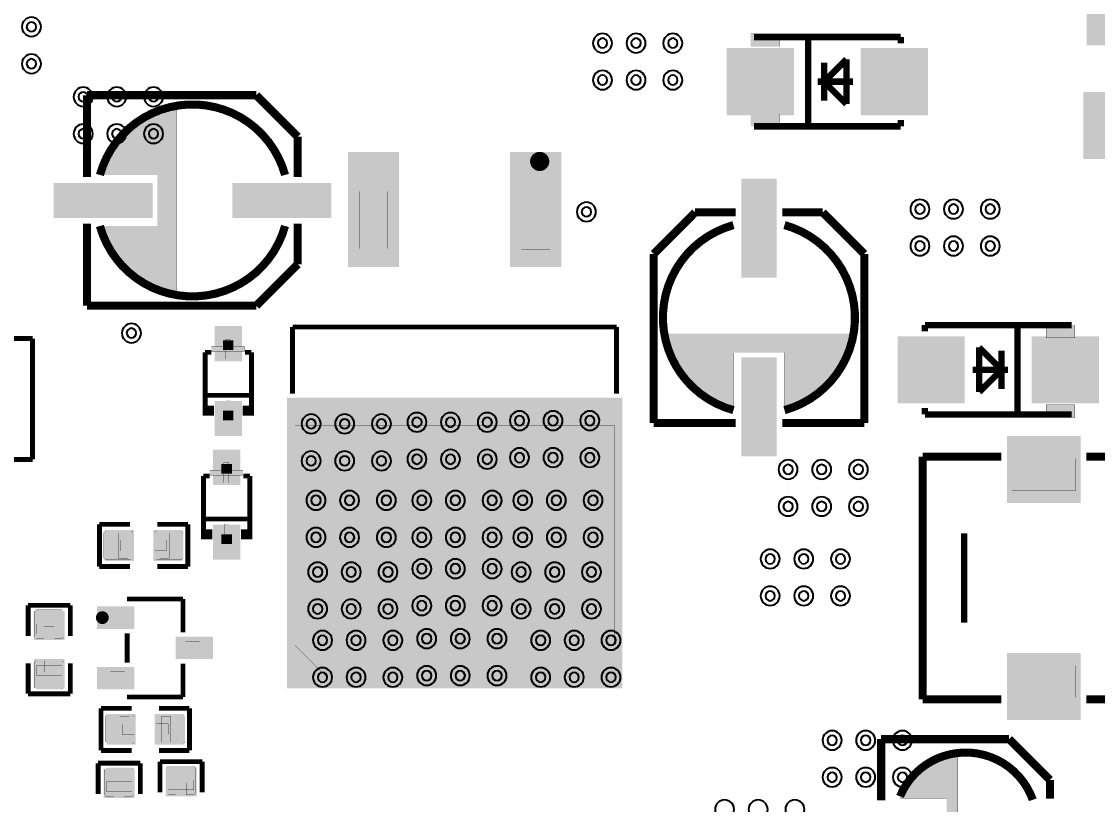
# Model space of a CAD drawing. Header units: millimetres. Extents: x -103 to 1, y -5 to 127.
# Drawn here: x -82.47 to -48.76, y 88.15 to 112.69 of the extents above; entities that cross this region are included whole.
import ezdxf

# ---------------------------------------------------------------- set-up
doc = ezdxf.new("R2010")
doc.units = ezdxf.units.MM
doc.header["$MEASUREMENT"] = 0
for name, color, linetype, true_color in [('Document-Layer', 7, 'Continuous', 0x6464ff), ('Hole-Layer', 7, 'Continuous', 0x222222), ('Multi-Layer', 7, 'Continuous', 0xc0c0c0), ('Pin-Soldering-Layer', 7, 'Continuous', 0xcc9999), ('Top-Layer', 7, 'Continuous', 0xff0000), ('Top-Paste-Mask-Layer', 7, 'Continuous', 0x808080), ('Top-Silkscreen-Layer', 7, 'Continuous', 0xffcc00), ('Top-Solder-Mask-Layer', 7, 'Continuous', 0x800080)]:
    doc.layers.add(name, color=color, linetype=linetype, true_color=true_color)

msp = doc.modelspace()

# ---------------------------------------------------------------- hatches: boundary and pattern name
at = {"layer": 'Document-Layer'}
for points in [[(-76.52, 102.501), (-75.48, 102.501), (-75.48, 102.345), (-76.52, 102.345)], [(-76.08, 102.733), (-75.924, 102.733), (-75.924, 102.109), (-76.08, 102.109)], [(-76.06, 100.193), (-75.904, 100.193), (-75.904, 100.817), (-76.06, 100.817)], [(-76.131, 98.857), (-75.975, 98.857), (-75.975, 98.233), (-76.131, 98.233)], [(-76.571, 98.625), (-75.531, 98.625), (-75.531, 98.469), (-76.571, 98.469)], [(-76.111, 96.317), (-75.955, 96.317), (-75.955, 96.941), (-76.111, 96.941)]]:
    msp.add_hatch(color=256, dxfattribs=at).paths.add_polyline_path(points)
at = {"layer": 'Pin-Soldering-Layer'}
for points in [[(-70.991, 107.368), (-70.991, 105.568), (-71.891, 105.568), (-71.891, 107.368)], [(-65.911, 107.343), (-65.911, 105.543), (-66.811, 105.543), (-66.811, 107.343)], [(-76.15, 102.693), (-75.83, 102.693), (-75.83, 102.393), (-76.15, 102.393)], [(-76.15, 100.493), (-75.83, 100.493), (-75.83, 100.193), (-76.15, 100.193)], [(-73.901, 100.036), (-63.901, 100.036), (-63.901, 93.136), (-64.901, 92.136), (-72.901, 92.136), (-73.901, 93.136)], [(-76.201, 98.817), (-75.881, 98.817), (-75.881, 98.517), (-76.201, 98.517)], [(-49.438, 97.997), (-51.438, 97.997), (-51.438, 98.997), (-49.438, 98.997)], [(-79.442, 95.867), (-79.442, 96.667), (-79.142, 96.667), (-79.142, 95.867)], [(-77.842, 95.867), (-77.842, 96.667), (-78.142, 96.667), (-78.142, 95.867)], [(-76.201, 96.617), (-75.881, 96.617), (-75.881, 96.317), (-76.201, 96.317)], [(-79.235, 94.204), (-79.235, 93.804), (-79.685, 93.804), (-79.685, 94.204)], [(-81.2, 93.803), (-82, 93.803), (-82, 93.503), (-81.2, 93.503)], [(-77.335, 93.254), (-77.335, 92.854), (-76.885, 92.854), (-76.885, 93.254)], [(-81.2, 92.203), (-82, 92.203), (-82, 92.503), (-81.2, 92.503)], [(-49.438, 91.497), (-51.438, 91.497), (-51.438, 92.497), (-49.438, 92.497)], [(-79.235, 92.304), (-79.235, 91.904), (-79.685, 91.904), (-79.685, 92.304)], [(-79.391, 90.904), (-79.391, 90.104), (-79.091, 90.104), (-79.091, 90.904)], [(-77.791, 90.904), (-77.791, 90.104), (-78.091, 90.104), (-78.091, 90.904)], [(-79.807, 88.856), (-79.007, 88.856), (-79.007, 88.556), (-79.807, 88.556)], [(-77.869, 88.907), (-77.069, 88.907), (-77.069, 88.607), (-77.869, 88.607)]]:
    msp.add_hatch(color=256, dxfattribs=at).paths.add_polyline_path(points)
at = {"layer": 'Top-Layer'}
for points in [[(-47.05, 111.995), (-49.05, 111.995), (-49.05, 113.995), (-47.05, 113.995)], [(-60.322, 111.802), (-58.322, 111.802), (-58.322, 109.802), (-60.322, 109.802)], [(-56.122, 111.802), (-54.122, 111.802), (-54.122, 109.802), (-56.122, 109.802)], [(-47.152, 108.425), (-49.152, 108.425), (-49.152, 110.425), (-47.152, 110.425)], [(-72.191, 108.549), (-70.691, 108.549), (-70.691, 105.049), (-72.191, 105.049)], [(-67.111, 108.549), (-65.611, 108.549), (-65.611, 105.049), (-67.111, 105.049)], [(-81.412, 106.579), (-81.412, 107.579), (-78.412, 107.579), (-78.412, 106.579)], [(-75.812, 106.579), (-75.812, 107.579), (-72.812, 107.579), (-72.812, 106.579)], [(-58.864, 104.707), (-59.864, 104.707), (-59.864, 107.707), (-58.864, 107.707)], [(-75.615, 102.09), (-76.365, 102.09), (-76.365, 103.09), (-75.615, 103.09)], [(-52.966, 100.775), (-54.966, 100.775), (-54.966, 102.775), (-52.966, 102.775)], [(-48.766, 100.775), (-50.766, 100.775), (-50.766, 102.775), (-48.766, 102.775)], [(-58.864, 99.107), (-59.864, 99.107), (-59.864, 102.107), (-58.864, 102.107)], [(-74.101, 100.843), (-63.701, 100.843), (-63.701, 91.843), (-74.101, 91.843)], [(-75.615, 99.745), (-76.365, 99.745), (-76.365, 100.745), (-75.615, 100.745)], [(-51.538, 97.647), (-51.538, 99.647), (-49.338, 99.647), (-49.338, 97.647)], [(-75.666, 98.214), (-76.416, 98.214), (-76.416, 99.214), (-75.666, 99.214)], [(-75.666, 95.869), (-76.416, 95.869), (-76.416, 96.869), (-75.666, 96.869)], [(-79.798, 95.835), (-79.798, 96.699), (-78.992, 96.699), (-78.992, 95.835)], [(-78.292, 95.835), (-78.292, 96.699), (-77.485, 96.699), (-77.485, 95.835)], [(-81.168, 93.353), (-82.032, 93.353), (-82.032, 94.159), (-81.168, 94.159)], [(-78.985, 94.304), (-78.985, 93.704), (-80.055, 93.704), (-80.055, 94.304)], [(-76.515, 93.354), (-76.515, 92.754), (-77.585, 92.754), (-77.585, 93.354)], [(-51.538, 90.847), (-51.538, 92.847), (-49.338, 92.847), (-49.338, 90.847)], [(-81.168, 91.846), (-82.032, 91.846), (-82.032, 92.653), (-81.168, 92.653)], [(-78.985, 92.404), (-78.985, 91.804), (-80.055, 91.804), (-80.055, 92.404)], [(-78.941, 90.936), (-78.941, 90.072), (-79.747, 90.072), (-79.747, 90.936)], [(-77.434, 90.936), (-77.434, 90.072), (-78.241, 90.072), (-78.241, 90.936)], [(-79.839, 89.212), (-78.975, 89.212), (-78.975, 88.406), (-79.839, 88.406)], [(-77.901, 89.263), (-77.037, 89.263), (-77.037, 88.457), (-77.901, 88.457)]]:
    msp.add_hatch(color=256, dxfattribs=at).paths.add_polyline_path(points)
at = {"layer": 'Top-Paste-Mask-Layer'}
for points in [[(-47.05, 111.995), (-49.05, 111.995), (-49.05, 113.995), (-47.05, 113.995)], [(-60.322, 111.802), (-58.322, 111.802), (-58.322, 109.802), (-60.322, 109.802)], [(-56.122, 111.802), (-54.122, 111.802), (-54.122, 109.802), (-56.122, 109.802)], [(-47.152, 108.425), (-49.152, 108.425), (-49.152, 110.425), (-47.152, 110.425)], [(-72.191, 108.549), (-70.691, 108.549), (-70.691, 105.049), (-72.191, 105.049)], [(-67.111, 108.549), (-65.611, 108.549), (-65.611, 105.049), (-67.111, 105.049)], [(-81.412, 106.579), (-81.412, 107.579), (-78.412, 107.579), (-78.412, 106.579)], [(-75.812, 106.579), (-75.812, 107.579), (-72.812, 107.579), (-72.812, 106.579)], [(-58.864, 104.707), (-59.864, 104.707), (-59.864, 107.707), (-58.864, 107.707)], [(-75.615, 102.09), (-76.365, 102.09), (-76.365, 103.09), (-75.615, 103.09)], [(-52.966, 100.775), (-54.966, 100.775), (-54.966, 102.775), (-52.966, 102.775)], [(-48.766, 100.775), (-50.766, 100.775), (-50.766, 102.775), (-48.766, 102.775)], [(-58.864, 99.107), (-59.864, 99.107), (-59.864, 102.107), (-58.864, 102.107)], [(-74.101, 100.843), (-63.701, 100.843), (-63.701, 91.843), (-74.101, 91.843)], [(-75.615, 99.745), (-76.365, 99.745), (-76.365, 100.745), (-75.615, 100.745)], [(-51.538, 97.647), (-51.538, 99.647), (-49.338, 99.647), (-49.338, 97.647)], [(-75.666, 98.214), (-76.416, 98.214), (-76.416, 99.214), (-75.666, 99.214)], [(-75.666, 95.869), (-76.416, 95.869), (-76.416, 96.869), (-75.666, 96.869)], [(-79.837, 95.817), (-79.037, 95.817), (-78.987, 95.867), (-78.987, 96.095), (-79.357, 96.095), (-79.357, 96.425), (-78.987, 96.425), (-78.987, 96.667), (-79.037, 96.717), (-79.837, 96.717), (-79.887, 96.667), (-79.887, 95.867)], [(-77.447, 96.717), (-78.247, 96.717), (-78.297, 96.667), (-78.297, 96.439), (-77.927, 96.439), (-77.927, 96.109), (-78.297, 96.109), (-78.297, 95.867), (-78.247, 95.817), (-77.447, 95.817), (-77.397, 95.867), (-77.397, 96.667)], [(-82.05, 94.198), (-82.05, 93.398), (-82, 93.348), (-81.772, 93.348), (-81.772, 93.718), (-81.442, 93.718), (-81.442, 93.348), (-81.2, 93.348), (-81.15, 93.398), (-81.15, 94.198), (-81.2, 94.248), (-82, 94.248)], [(-78.985, 94.304), (-78.985, 93.704), (-80.055, 93.704), (-80.055, 94.304)], [(-76.515, 93.354), (-76.515, 92.754), (-77.585, 92.754), (-77.585, 93.354)], [(-51.538, 90.847), (-51.538, 92.847), (-49.338, 92.847), (-49.338, 90.847)], [(-81.15, 91.808), (-81.15, 92.608), (-81.2, 92.658), (-81.428, 92.658), (-81.428, 92.288), (-81.758, 92.288), (-81.758, 92.658), (-82, 92.658), (-82.05, 92.608), (-82.05, 91.808), (-82, 91.758), (-81.2, 91.758)], [(-78.985, 92.404), (-78.985, 91.804), (-80.055, 91.804), (-80.055, 92.404)], [(-79.786, 90.054), (-78.986, 90.054), (-78.936, 90.104), (-78.936, 90.332), (-79.306, 90.332), (-79.306, 90.662), (-78.936, 90.662), (-78.936, 90.904), (-78.986, 90.954), (-79.786, 90.954), (-79.836, 90.904), (-79.836, 90.104)], [(-77.396, 90.954), (-78.196, 90.954), (-78.246, 90.904), (-78.246, 90.676), (-77.876, 90.676), (-77.876, 90.346), (-78.246, 90.346), (-78.246, 90.104), (-78.196, 90.054), (-77.396, 90.054), (-77.346, 90.104), (-77.346, 90.904)], [(-77.919, 89.302), (-77.919, 88.502), (-77.869, 88.452), (-77.641, 88.452), (-77.641, 88.822), (-77.311, 88.822), (-77.311, 88.452), (-77.069, 88.452), (-77.019, 88.502), (-77.019, 89.302), (-77.069, 89.352), (-77.869, 89.352)], [(-79.857, 89.251), (-79.857, 88.451), (-79.807, 88.401), (-79.579, 88.401), (-79.579, 88.771), (-79.249, 88.771), (-79.249, 88.401), (-79.007, 88.401), (-78.957, 88.451), (-78.957, 89.251), (-79.007, 89.301), (-79.807, 89.301)]]:
    msp.add_hatch(color=256, dxfattribs=at).paths.add_polyline_path(points)
at = {"layer": 'Top-Silkscreen-Layer'}
for points in [[(-59.622, 111.902), (-58.722, 111.902), (-58.722, 112.302), (-59.622, 112.302)], [(-77.612, 110.079), (-77.612, 104.179), (-78.212, 104.279), (-78.712, 104.479), (-79.012, 104.779), (-79.312, 104.979), (-79.612, 105.279), (-79.812, 105.679), (-80.012, 106.279), (-78.212, 106.279), (-78.212, 107.879), (-80.012, 107.879), (-79.912, 108.079), (-79.812, 108.479), (-79.512, 108.779), (-79.312, 109.179), (-78.912, 109.479), (-78.112, 109.879)], [(-59.622, 109.402), (-58.722, 109.402), (-58.722, 109.802), (-59.622, 109.802)], [(-49.466, 103.175), (-50.366, 103.175), (-50.366, 102.775), (-49.466, 102.775)], [(-62.364, 102.907), (-56.464, 102.907), (-56.564, 102.307), (-56.764, 101.807), (-57.064, 101.507), (-57.264, 101.207), (-57.564, 100.907), (-57.964, 100.707), (-58.564, 100.507), (-58.564, 102.307), (-60.164, 102.307), (-60.164, 100.507), (-60.364, 100.607), (-60.764, 100.707), (-61.064, 101.007), (-61.464, 101.207), (-61.764, 101.607), (-62.164, 102.407)], [(-76.792, 100.643), (-76.44, 100.643), (-76.44, 100.338), (-76.792, 100.338)], [(-75.187, 100.643), (-75.54, 100.643), (-75.54, 100.338), (-75.187, 100.338)], [(-49.466, 100.675), (-50.366, 100.675), (-50.366, 100.275), (-49.466, 100.275)], [(-76.843, 96.767), (-76.491, 96.767), (-76.491, 96.462), (-76.843, 96.462)], [(-75.238, 96.767), (-75.591, 96.767), (-75.591, 96.462), (-75.238, 96.462)], [(-53.136, 85.346), (-53.136, 89.696), (-53.536, 89.596), (-53.986, 89.446), (-54.336, 89.146), (-54.686, 88.796), (-54.836, 88.596), (-54.936, 88.346), (-53.486, 88.346), (-53.486, 86.796), (-54.986, 86.796), (-54.836, 86.496), (-54.686, 86.196), (-54.536, 85.996), (-54.236, 85.796), (-53.986, 85.646), (-53.736, 85.496), (-53.486, 85.396)]]:
    msp.add_hatch(color=256, dxfattribs=at).paths.add_polyline_path(points)
at = {"layer": 'Top-Solder-Mask-Layer'}
for points in [[(-46.999, 111.944), (-49.101, 111.944), (-49.101, 114.046), (-46.999, 114.046)], [(-60.373, 111.853), (-58.271, 111.853), (-58.271, 109.751), (-60.373, 109.751)], [(-56.173, 111.853), (-54.071, 111.853), (-54.071, 109.751), (-56.173, 109.751)], [(-47.101, 108.374), (-49.203, 108.374), (-49.203, 110.476), (-47.101, 110.476)], [(-72.242, 108.6), (-70.64, 108.6), (-70.64, 104.998), (-72.242, 104.998)], [(-67.162, 108.6), (-65.56, 108.6), (-65.56, 104.998), (-67.162, 104.998)], [(-81.463, 106.528), (-81.463, 107.63), (-78.361, 107.63), (-78.361, 106.528)], [(-75.863, 106.528), (-75.863, 107.63), (-72.761, 107.63), (-72.761, 106.528)], [(-58.813, 104.656), (-59.915, 104.656), (-59.915, 107.758), (-58.813, 107.758)], [(-75.564, 102.039), (-76.416, 102.039), (-76.416, 103.141), (-75.564, 103.141)], [(-52.915, 100.724), (-55.017, 100.724), (-55.017, 102.826), (-52.915, 102.826)], [(-48.715, 100.724), (-50.817, 100.724), (-50.817, 102.826), (-48.715, 102.826)], [(-58.813, 99.056), (-59.915, 99.056), (-59.915, 102.158), (-58.813, 102.158)], [(-75.564, 99.694), (-76.416, 99.694), (-76.416, 100.796), (-75.564, 100.796)], [(-74.152, 100.894), (-63.65, 100.894), (-63.65, 91.792), (-74.152, 91.792)], [(-51.589, 97.596), (-51.589, 99.698), (-49.287, 99.698), (-49.287, 97.596)], [(-75.615, 98.163), (-76.467, 98.163), (-76.467, 99.265), (-75.615, 99.265)], [(-79.849, 95.784), (-79.849, 96.75), (-78.941, 96.75), (-78.941, 95.784)], [(-78.343, 95.784), (-78.343, 96.75), (-77.434, 96.75), (-77.434, 95.784)], [(-75.615, 95.818), (-76.467, 95.818), (-76.467, 96.92), (-75.615, 96.92)], [(-81.117, 93.302), (-82.083, 93.302), (-82.083, 94.21), (-81.117, 94.21)], [(-78.934, 94.355), (-78.934, 93.653), (-80.106, 93.653), (-80.106, 94.355)], [(-76.464, 93.405), (-76.464, 92.703), (-77.636, 92.703), (-77.636, 93.405)], [(-81.117, 91.795), (-82.083, 91.795), (-82.083, 92.703), (-81.117, 92.703)], [(-51.589, 90.796), (-51.589, 92.898), (-49.287, 92.898), (-49.287, 90.796)], [(-78.934, 92.455), (-78.934, 91.753), (-80.106, 91.753), (-80.106, 92.455)], [(-78.89, 90.987), (-78.89, 90.021), (-79.798, 90.021), (-79.798, 90.987)], [(-77.383, 90.987), (-77.383, 90.021), (-78.292, 90.021), (-78.292, 90.987)], [(-79.89, 89.263), (-78.924, 89.263), (-78.924, 88.355), (-79.89, 88.355)], [(-77.952, 89.314), (-76.986, 89.314), (-76.986, 88.406), (-77.952, 88.406)]]:
    msp.add_hatch(color=256, dxfattribs=at).paths.add_polyline_path(points)

# ---------------------------------------------------------------- linework, layer by layer
at = {"layer": 'Document-Layer', "const_width": 0.3}
msp.add_lwpolyline([(-66.384, 108.302, 1), (-66.084, 108.302), (-66.084, 108.302, 1), (-66.384, 108.302)], format="xyb", dxfattribs=at)
msp.add_lwpolyline([(-66.384, 108.302, 1), (-66.084, 108.302), (-66.084, 108.302, 1), (-66.384, 108.302)], format="xyb", dxfattribs=at)
at = {"layer": 'Document-Layer', "const_width": 0.00508}
for points in [[(-76.52, 102.501), (-75.48, 102.501), (-75.48, 102.345), (-76.52, 102.345)], [(-76.08, 102.733), (-75.924, 102.733), (-75.924, 102.109), (-76.08, 102.109)], [(-76.06, 100.193), (-75.904, 100.193), (-75.904, 100.817), (-76.06, 100.817)], [(-76.131, 98.857), (-75.975, 98.857), (-75.975, 98.233), (-76.131, 98.233)], [(-76.571, 98.625), (-75.531, 98.625), (-75.531, 98.469), (-76.571, 98.469)], [(-76.111, 96.317), (-75.955, 96.317), (-75.955, 96.941), (-76.111, 96.941)]]:
    msp.add_lwpolyline(points, close=True, dxfattribs=at)
at = {"layer": 'Document-Layer', "const_width": 0.2}
msp.add_lwpolyline([(-80.036, 94.004, 1), (-79.836, 94.004, 1)], format="xyb", close=True, dxfattribs=at)
msp.add_lwpolyline([(-80.036, 94.004, 1), (-79.836, 94.004, 1)], format="xyb", close=True, dxfattribs=at)
at = {"layer": 'Hole-Layer'}
for points in [[(-82.307, 112.521, 1), (-82.007, 112.521), (-82.007, 112.521, 1), (-82.307, 112.521)], [(-64.416, 112.011, 1), (-64.116, 112.011), (-64.116, 112.011, 1), (-64.416, 112.011)], [(-63.365, 112.011, 1), (-63.065, 112.011), (-63.065, 112.011, 1), (-63.365, 112.011)], [(-62.213, 112.011, 1), (-61.913, 112.011), (-61.913, 112.011, 1), (-62.213, 112.011)], [(-82.307, 111.363, 1), (-82.007, 111.363), (-82.007, 111.363, 1), (-82.307, 111.363)], [(-64.416, 110.853, 1), (-64.116, 110.853), (-64.116, 110.853, 1), (-64.416, 110.853)], [(-63.365, 110.853, 1), (-63.065, 110.853), (-63.065, 110.853, 1), (-63.365, 110.853)], [(-62.213, 110.853, 1), (-61.913, 110.853), (-61.913, 110.853, 1), (-62.213, 110.853)], [(-80.685, 110.328, 1), (-80.385, 110.328), (-80.385, 110.328, 1), (-80.685, 110.328)], [(-79.634, 110.328, 1), (-79.334, 110.328), (-79.334, 110.328, 1), (-79.634, 110.328)], [(-78.482, 110.328, 1), (-78.182, 110.328), (-78.182, 110.328, 1), (-78.482, 110.328)], [(-80.685, 109.17, 1), (-80.385, 109.17), (-80.385, 109.17, 1), (-80.685, 109.17)], [(-79.634, 109.17, 1), (-79.334, 109.17), (-79.334, 109.17, 1), (-79.634, 109.17)], [(-78.482, 109.17, 1), (-78.182, 109.17), (-78.182, 109.17, 1), (-78.482, 109.17)], [(-64.92, 106.722, 1), (-64.62, 106.722), (-64.62, 106.722, 1), (-64.92, 106.722)], [(-54.471, 106.809, 1), (-54.171, 106.809), (-54.171, 106.809, 1), (-54.471, 106.809)], [(-53.42, 106.809, 1), (-53.12, 106.809), (-53.12, 106.809, 1), (-53.42, 106.809)], [(-52.268, 106.809, 1), (-51.968, 106.809), (-51.968, 106.809, 1), (-52.268, 106.809)], [(-54.471, 105.651, 1), (-54.171, 105.651), (-54.171, 105.651, 1), (-54.471, 105.651)], [(-53.42, 105.651, 1), (-53.12, 105.651), (-53.12, 105.651, 1), (-53.42, 105.651)], [(-52.268, 105.651, 1), (-51.968, 105.651), (-51.968, 105.651, 1), (-52.268, 105.651)], [(-79.174, 102.922, 1), (-78.874, 102.922), (-78.874, 102.922, 1), (-79.174, 102.922)], [(-73.545, 100.077, 1), (-73.245, 100.077), (-73.245, 100.077, 1), (-73.545, 100.077)], [(-72.494, 100.077, 1), (-72.194, 100.077), (-72.194, 100.077, 1), (-72.494, 100.077)], [(-71.342, 100.077, 1), (-71.042, 100.077), (-71.042, 100.077, 1), (-71.342, 100.077)], [(-70.23, 100.128, 1), (-69.93, 100.128), (-69.93, 100.128, 1), (-70.23, 100.128)], [(-69.179, 100.128, 1), (-68.879, 100.128), (-68.879, 100.128, 1), (-69.179, 100.128)], [(-68.027, 100.128, 1), (-67.727, 100.128), (-67.727, 100.128, 1), (-68.027, 100.128)], [(-67.017, 100.179, 1), (-66.717, 100.179), (-66.717, 100.179, 1), (-67.017, 100.179)], [(-65.966, 100.179, 1), (-65.666, 100.179), (-65.666, 100.179, 1), (-65.966, 100.179)], [(-64.814, 100.179, 1), (-64.514, 100.179), (-64.514, 100.179, 1), (-64.814, 100.179)], [(-70.23, 98.969, 1), (-69.93, 98.969), (-69.93, 98.969, 1), (-70.23, 98.969)], [(-69.179, 98.969, 1), (-68.879, 98.969), (-68.879, 98.969, 1), (-69.179, 98.969)], [(-68.027, 98.969, 1), (-67.727, 98.969), (-67.727, 98.969, 1), (-68.027, 98.969)], [(-67.017, 99.02, 1), (-66.717, 99.02), (-66.717, 99.02, 1), (-67.017, 99.02)], [(-65.966, 99.02, 1), (-65.666, 99.02), (-65.666, 99.02, 1), (-65.966, 99.02)], [(-64.814, 99.02, 1), (-64.514, 99.02), (-64.514, 99.02, 1), (-64.814, 99.02)], [(-73.545, 98.918, 1), (-73.245, 98.918), (-73.245, 98.918, 1), (-73.545, 98.918)], [(-72.494, 98.918, 1), (-72.194, 98.918), (-72.194, 98.918, 1), (-72.494, 98.918)], [(-71.342, 98.918, 1), (-71.042, 98.918), (-71.042, 98.918, 1), (-71.342, 98.918)], [(-58.602, 98.649, 1), (-58.302, 98.649), (-58.302, 98.649, 1), (-58.602, 98.649)], [(-57.551, 98.649, 1), (-57.251, 98.649), (-57.251, 98.649, 1), (-57.551, 98.649)], [(-56.399, 98.649, 1), (-56.099, 98.649), (-56.099, 98.649, 1), (-56.399, 98.649)], [(-73.392, 97.68, 1), (-73.092, 97.68), (-73.092, 97.68, 1), (-73.392, 97.68)], [(-72.341, 97.68, 1), (-72.041, 97.68), (-72.041, 97.68, 1), (-72.341, 97.68)], [(-71.189, 97.68, 1), (-70.889, 97.68), (-70.889, 97.68, 1), (-71.189, 97.68)], [(-70.077, 97.68, 1), (-69.777, 97.68), (-69.777, 97.68, 1), (-70.077, 97.68)], [(-69.026, 97.68, 1), (-68.726, 97.68), (-68.726, 97.68, 1), (-69.026, 97.68)], [(-67.874, 97.68, 1), (-67.574, 97.68), (-67.574, 97.68, 1), (-67.874, 97.68)], [(-66.915, 97.68, 1), (-66.615, 97.68), (-66.615, 97.68, 1), (-66.915, 97.68)], [(-65.864, 97.68, 1), (-65.564, 97.68), (-65.564, 97.68, 1), (-65.864, 97.68)], [(-64.712, 97.68, 1), (-64.412, 97.68), (-64.412, 97.68, 1), (-64.712, 97.68)], [(-58.602, 97.49, 1), (-58.302, 97.49), (-58.302, 97.49, 1), (-58.602, 97.49)], [(-57.551, 97.49, 1), (-57.251, 97.49), (-57.251, 97.49, 1), (-57.551, 97.49)], [(-56.399, 97.49, 1), (-56.099, 97.49), (-56.099, 97.49, 1), (-56.399, 97.49)], [(-73.392, 96.521, 1), (-73.092, 96.521), (-73.092, 96.521, 1), (-73.392, 96.521)], [(-72.341, 96.521, 1), (-72.041, 96.521), (-72.041, 96.521, 1), (-72.341, 96.521)], [(-71.189, 96.521, 1), (-70.889, 96.521), (-70.889, 96.521, 1), (-71.189, 96.521)], [(-70.077, 96.521, 1), (-69.777, 96.521), (-69.777, 96.521, 1), (-70.077, 96.521)], [(-69.026, 96.521, 1), (-68.726, 96.521), (-68.726, 96.521, 1), (-69.026, 96.521)], [(-67.874, 96.521, 1), (-67.574, 96.521), (-67.574, 96.521, 1), (-67.874, 96.521)], [(-66.915, 96.521, 1), (-66.615, 96.521), (-66.615, 96.521, 1), (-66.915, 96.521)], [(-65.864, 96.521, 1), (-65.564, 96.521), (-65.564, 96.521, 1), (-65.864, 96.521)], [(-64.712, 96.521, 1), (-64.412, 96.521), (-64.412, 96.521, 1), (-64.712, 96.521)], [(-59.163, 95.844, 1), (-58.863, 95.844), (-58.863, 95.844, 1), (-59.163, 95.844)], [(-58.112, 95.844, 1), (-57.812, 95.844), (-57.812, 95.844, 1), (-58.112, 95.844)], [(-56.96, 95.844, 1), (-56.66, 95.844), (-56.66, 95.844, 1), (-56.96, 95.844)], [(-73.341, 95.436, 1), (-73.041, 95.436), (-73.041, 95.436, 1), (-73.341, 95.436)], [(-72.29, 95.436, 1), (-71.99, 95.436), (-71.99, 95.436, 1), (-72.29, 95.436)], [(-71.138, 95.436, 1), (-70.838, 95.436), (-70.838, 95.436, 1), (-71.138, 95.436)], [(-70.077, 95.538, 1), (-69.777, 95.538), (-69.777, 95.538, 1), (-70.077, 95.538)], [(-69.026, 95.538, 1), (-68.726, 95.538), (-68.726, 95.538, 1), (-69.026, 95.538)], [(-67.874, 95.538, 1), (-67.574, 95.538), (-67.574, 95.538, 1), (-67.874, 95.538)], [(-66.966, 95.436, 1), (-66.666, 95.436), (-66.666, 95.436, 1), (-66.966, 95.436)], [(-65.915, 95.436, 1), (-65.615, 95.436), (-65.615, 95.436, 1), (-65.915, 95.436)], [(-64.763, 95.436, 1), (-64.463, 95.436), (-64.463, 95.436, 1), (-64.763, 95.436)], [(-59.163, 94.685, 1), (-58.863, 94.685), (-58.863, 94.685, 1), (-59.163, 94.685)], [(-58.112, 94.685, 1), (-57.812, 94.685), (-57.812, 94.685, 1), (-58.112, 94.685)], [(-56.96, 94.685, 1), (-56.66, 94.685), (-56.66, 94.685, 1), (-56.96, 94.685)], [(-73.341, 94.277, 1), (-73.041, 94.277), (-73.041, 94.277, 1), (-73.341, 94.277)], [(-72.29, 94.277, 1), (-71.99, 94.277), (-71.99, 94.277, 1), (-72.29, 94.277)], [(-71.138, 94.277, 1), (-70.838, 94.277), (-70.838, 94.277, 1), (-71.138, 94.277)], [(-70.077, 94.379, 1), (-69.777, 94.379), (-69.777, 94.379, 1), (-70.077, 94.379)], [(-69.026, 94.379, 1), (-68.726, 94.379), (-68.726, 94.379, 1), (-69.026, 94.379)], [(-67.874, 94.379, 1), (-67.574, 94.379), (-67.574, 94.379, 1), (-67.874, 94.379)], [(-66.966, 94.277, 1), (-66.666, 94.277), (-66.666, 94.277, 1), (-66.966, 94.277)], [(-65.915, 94.277, 1), (-65.615, 94.277), (-65.615, 94.277, 1), (-65.915, 94.277)], [(-64.763, 94.277, 1), (-64.463, 94.277), (-64.463, 94.277, 1), (-64.763, 94.277)], [(-73.188, 93.294, 1), (-72.888, 93.294), (-72.888, 93.294, 1), (-73.188, 93.294)], [(-72.137, 93.294, 1), (-71.837, 93.294), (-71.837, 93.294, 1), (-72.137, 93.294)], [(-70.985, 93.294, 1), (-70.685, 93.294), (-70.685, 93.294, 1), (-70.985, 93.294)], [(-69.924, 93.345, 1), (-69.624, 93.345), (-69.624, 93.345, 1), (-69.924, 93.345)], [(-68.873, 93.345, 1), (-68.573, 93.345), (-68.573, 93.345, 1), (-68.873, 93.345)], [(-67.721, 93.345, 1), (-67.421, 93.345), (-67.421, 93.345, 1), (-67.721, 93.345)], [(-66.354, 93.294, 1), (-66.054, 93.294), (-66.054, 93.294, 1), (-66.354, 93.294)], [(-65.303, 93.294, 1), (-65.003, 93.294), (-65.003, 93.294, 1), (-65.303, 93.294)], [(-64.151, 93.294, 1), (-63.851, 93.294), (-63.851, 93.294, 1), (-64.151, 93.294)], [(-73.188, 92.135, 1), (-72.888, 92.135), (-72.888, 92.135, 1), (-73.188, 92.135)], [(-72.137, 92.135, 1), (-71.837, 92.135), (-71.837, 92.135, 1), (-72.137, 92.135)], [(-70.985, 92.135, 1), (-70.685, 92.135), (-70.685, 92.135, 1), (-70.985, 92.135)], [(-69.924, 92.186, 1), (-69.624, 92.186), (-69.624, 92.186, 1), (-69.924, 92.186)], [(-68.873, 92.186, 1), (-68.573, 92.186), (-68.573, 92.186, 1), (-68.873, 92.186)], [(-67.721, 92.186, 1), (-67.421, 92.186), (-67.421, 92.186, 1), (-67.721, 92.186)], [(-66.354, 92.135, 1), (-66.054, 92.135), (-66.054, 92.135, 1), (-66.354, 92.135)], [(-65.303, 92.135, 1), (-65.003, 92.135), (-65.003, 92.135, 1), (-65.303, 92.135)], [(-64.151, 92.135, 1), (-63.851, 92.135), (-63.851, 92.135, 1), (-64.151, 92.135)], [(-57.222, 90.16, 1), (-56.922, 90.16), (-56.922, 90.16, 1), (-57.222, 90.16)], [(-56.171, 90.16, 1), (-55.871, 90.16), (-55.871, 90.16, 1), (-56.171, 90.16)], [(-55.02, 90.16, 1), (-54.72, 90.16), (-54.72, 90.16, 1), (-55.02, 90.16)], [(-57.222, 89.002, 1), (-56.922, 89.002), (-56.922, 89.002, 1), (-57.222, 89.002)], [(-56.171, 89.002, 1), (-55.871, 89.002), (-55.871, 89.002, 1), (-56.171, 89.002)], [(-55.02, 89.002, 1), (-54.72, 89.002), (-54.72, 89.002, 1), (-55.02, 89.002)]]:
    msp.add_lwpolyline(points, format="xyb", dxfattribs=at)
at = {"layer": 'Multi-Layer'}
for points in [[(-82.457, 112.521, 1), (-81.857, 112.521, 1)], [(-64.566, 112.011, 1), (-63.966, 112.011, 1)], [(-63.515, 112.011, 1), (-62.915, 112.011, 1)], [(-62.363, 112.011, 1), (-61.763, 112.011, 1)], [(-82.457, 111.363, 1), (-81.857, 111.363, 1)], [(-64.566, 110.853, 1), (-63.966, 110.853, 1)], [(-63.515, 110.853, 1), (-62.915, 110.853, 1)], [(-62.363, 110.853, 1), (-61.763, 110.853, 1)], [(-80.835, 110.328, 1), (-80.235, 110.328, 1)], [(-79.784, 110.328, 1), (-79.184, 110.328, 1)], [(-78.632, 110.328, 1), (-78.032, 110.328, 1)], [(-80.835, 109.17, 1), (-80.235, 109.17, 1)], [(-79.784, 109.17, 1), (-79.184, 109.17, 1)], [(-78.632, 109.17, 1), (-78.032, 109.17, 1)], [(-65.07, 106.722, 1), (-64.47, 106.722, 1)], [(-54.621, 106.809, 1), (-54.021, 106.809, 1)], [(-53.57, 106.809, 1), (-52.97, 106.809, 1)], [(-52.418, 106.809, 1), (-51.818, 106.809, 1)], [(-54.621, 105.651, 1), (-54.021, 105.651, 1)], [(-53.57, 105.651, 1), (-52.97, 105.651, 1)], [(-52.418, 105.651, 1), (-51.818, 105.651, 1)], [(-79.324, 102.922, 1), (-78.724, 102.922, 1)], [(-67.167, 100.179, 1), (-66.567, 100.179, 1)], [(-66.116, 100.179, 1), (-65.516, 100.179, 1)], [(-64.964, 100.179, 1), (-64.364, 100.179, 1)], [(-73.695, 100.077, 1), (-73.095, 100.077, 1)], [(-72.644, 100.077, 1), (-72.044, 100.077, 1)], [(-71.492, 100.077, 1), (-70.892, 100.077, 1)], [(-70.38, 100.128, 1), (-69.78, 100.128, 1)], [(-69.329, 100.128, 1), (-68.729, 100.128, 1)], [(-68.177, 100.128, 1), (-67.577, 100.128, 1)], [(-73.695, 98.918, 1), (-73.095, 98.918, 1)], [(-72.644, 98.918, 1), (-72.044, 98.918, 1)], [(-71.492, 98.918, 1), (-70.892, 98.918, 1)], [(-70.38, 98.969, 1), (-69.78, 98.969, 1)], [(-69.329, 98.969, 1), (-68.729, 98.969, 1)], [(-68.177, 98.969, 1), (-67.577, 98.969, 1)], [(-67.167, 99.02, 1), (-66.567, 99.02, 1)], [(-66.116, 99.02, 1), (-65.516, 99.02, 1)], [(-64.964, 99.02, 1), (-64.364, 99.02, 1)], [(-58.752, 98.649, 1), (-58.152, 98.649, 1)], [(-57.701, 98.649, 1), (-57.101, 98.649, 1)], [(-56.549, 98.649, 1), (-55.949, 98.649, 1)], [(-73.542, 97.68, 1), (-72.942, 97.68, 1)], [(-72.491, 97.68, 1), (-71.891, 97.68, 1)], [(-71.339, 97.68, 1), (-70.739, 97.68, 1)], [(-70.227, 97.68, 1), (-69.627, 97.68, 1)], [(-69.176, 97.68, 1), (-68.576, 97.68, 1)], [(-68.024, 97.68, 1), (-67.424, 97.68, 1)], [(-67.065, 97.68, 1), (-66.465, 97.68, 1)], [(-66.014, 97.68, 1), (-65.414, 97.68, 1)], [(-64.862, 97.68, 1), (-64.262, 97.68, 1)], [(-58.752, 97.49, 1), (-58.152, 97.49, 1)], [(-57.701, 97.49, 1), (-57.101, 97.49, 1)], [(-56.549, 97.49, 1), (-55.949, 97.49, 1)], [(-73.542, 96.521, 1), (-72.942, 96.521, 1)], [(-72.491, 96.521, 1), (-71.891, 96.521, 1)], [(-71.339, 96.521, 1), (-70.739, 96.521, 1)], [(-70.227, 96.521, 1), (-69.627, 96.521, 1)], [(-69.176, 96.521, 1), (-68.576, 96.521, 1)], [(-68.024, 96.521, 1), (-67.424, 96.521, 1)], [(-67.065, 96.521, 1), (-66.465, 96.521, 1)], [(-66.014, 96.521, 1), (-65.414, 96.521, 1)], [(-64.862, 96.521, 1), (-64.262, 96.521, 1)], [(-59.313, 95.844, 1), (-58.713, 95.844, 1)], [(-58.262, 95.844, 1), (-57.662, 95.844, 1)], [(-57.11, 95.844, 1), (-56.51, 95.844, 1)], [(-73.491, 95.436, 1), (-72.891, 95.436, 1)], [(-72.44, 95.436, 1), (-71.84, 95.436, 1)], [(-71.288, 95.436, 1), (-70.688, 95.436, 1)], [(-70.227, 95.538, 1), (-69.627, 95.538, 1)], [(-69.176, 95.538, 1), (-68.576, 95.538, 1)], [(-68.024, 95.538, 1), (-67.424, 95.538, 1)], [(-67.116, 95.436, 1), (-66.516, 95.436, 1)], [(-66.065, 95.436, 1), (-65.465, 95.436, 1)], [(-64.913, 95.436, 1), (-64.313, 95.436, 1)], [(-59.313, 94.685, 1), (-58.713, 94.685, 1)], [(-58.262, 94.685, 1), (-57.662, 94.685, 1)], [(-57.11, 94.685, 1), (-56.51, 94.685, 1)], [(-73.491, 94.277, 1), (-72.891, 94.277, 1)], [(-72.44, 94.277, 1), (-71.84, 94.277, 1)], [(-71.288, 94.277, 1), (-70.688, 94.277, 1)], [(-70.227, 94.379, 1), (-69.627, 94.379, 1)], [(-69.176, 94.379, 1), (-68.576, 94.379, 1)], [(-68.024, 94.379, 1), (-67.424, 94.379, 1)], [(-67.116, 94.277, 1), (-66.516, 94.277, 1)], [(-66.065, 94.277, 1), (-65.465, 94.277, 1)], [(-64.913, 94.277, 1), (-64.313, 94.277, 1)], [(-73.338, 93.294, 1), (-72.738, 93.294, 1)], [(-72.287, 93.294, 1), (-71.687, 93.294, 1)], [(-71.135, 93.294, 1), (-70.535, 93.294, 1)], [(-70.074, 93.345, 1), (-69.474, 93.345, 1)], [(-69.023, 93.345, 1), (-68.423, 93.345, 1)], [(-67.871, 93.345, 1), (-67.271, 93.345, 1)], [(-66.504, 93.294, 1), (-65.904, 93.294, 1)], [(-65.453, 93.294, 1), (-64.853, 93.294, 1)], [(-64.301, 93.294, 1), (-63.701, 93.294, 1)], [(-73.338, 92.135, 1), (-72.738, 92.135, 1)], [(-72.287, 92.135, 1), (-71.687, 92.135, 1)], [(-71.135, 92.135, 1), (-70.535, 92.135, 1)], [(-70.074, 92.186, 1), (-69.474, 92.186, 1)], [(-69.023, 92.186, 1), (-68.423, 92.186, 1)], [(-67.871, 92.186, 1), (-67.271, 92.186, 1)], [(-66.504, 92.135, 1), (-65.904, 92.135, 1)], [(-65.453, 92.135, 1), (-64.853, 92.135, 1)], [(-64.301, 92.135, 1), (-63.701, 92.135, 1)], [(-57.372, 90.16, 1), (-56.772, 90.16, 1)], [(-56.321, 90.16, 1), (-55.721, 90.16, 1)], [(-55.17, 90.16, 1), (-54.57, 90.16, 1)], [(-57.372, 89.002, 1), (-56.772, 89.002, 1)], [(-56.321, 89.002, 1), (-55.721, 89.002, 1)], [(-55.17, 89.002, 1), (-54.57, 89.002, 1)], [(-60.741, 87.99, 1), (-60.141, 87.99, 1)], [(-59.69, 87.99, 1), (-59.09, 87.99, 1)], [(-58.538, 87.99, 1), (-57.938, 87.99, 1)]]:
    msp.add_lwpolyline(points, format="xyb", close=True, dxfattribs=at)
at = {"layer": 'Pin-Soldering-Layer', "const_width": 0.00508}
for points in [[(-70.991, 107.368), (-70.991, 105.568), (-71.891, 105.568), (-71.891, 107.368)], [(-65.911, 107.343), (-65.911, 105.543), (-66.811, 105.543), (-66.811, 107.343)], [(-76.15, 102.693), (-75.83, 102.693), (-75.83, 102.393), (-76.15, 102.393)], [(-76.15, 100.493), (-75.83, 100.493), (-75.83, 100.193), (-76.15, 100.193)], [(-73.901, 100.036), (-63.901, 100.036), (-63.901, 93.136), (-64.901, 92.136), (-72.901, 92.136), (-73.901, 93.136)], [(-76.201, 98.817), (-75.881, 98.817), (-75.881, 98.517), (-76.201, 98.517)], [(-49.438, 97.997), (-51.438, 97.997), (-51.438, 98.997), (-49.438, 98.997)], [(-79.442, 95.867), (-79.442, 96.667), (-79.142, 96.667), (-79.142, 95.867)], [(-77.842, 95.867), (-77.842, 96.667), (-78.142, 96.667), (-78.142, 95.867)], [(-76.201, 96.617), (-75.881, 96.617), (-75.881, 96.317), (-76.201, 96.317)], [(-79.235, 94.204), (-79.235, 93.804), (-79.685, 93.804), (-79.685, 94.204)], [(-81.2, 93.803), (-82, 93.803), (-82, 93.503), (-81.2, 93.503)], [(-77.335, 93.254), (-77.335, 92.854), (-76.885, 92.854), (-76.885, 93.254)], [(-81.2, 92.203), (-82, 92.203), (-82, 92.503), (-81.2, 92.503)], [(-49.438, 91.497), (-51.438, 91.497), (-51.438, 92.497), (-49.438, 92.497)], [(-79.235, 92.304), (-79.235, 91.904), (-79.685, 91.904), (-79.685, 92.304)], [(-79.391, 90.904), (-79.391, 90.104), (-79.091, 90.104), (-79.091, 90.904)], [(-77.791, 90.904), (-77.791, 90.104), (-78.091, 90.104), (-78.091, 90.904)], [(-79.807, 88.856), (-79.007, 88.856), (-79.007, 88.556), (-79.807, 88.556)], [(-77.869, 88.907), (-77.069, 88.907), (-77.069, 88.607), (-77.869, 88.607)]]:
    msp.add_lwpolyline(points, close=True, dxfattribs=at)
at = {"layer": 'Top-Paste-Mask-Layer', "const_width": 0.00508}
for points in [[(-79.837, 95.817), (-79.037, 95.817), (-78.987, 95.867), (-78.987, 96.095), (-79.357, 96.095), (-79.357, 96.425), (-78.987, 96.425), (-78.987, 96.667), (-79.037, 96.717), (-79.837, 96.717), (-79.887, 96.667), (-79.887, 95.867)], [(-77.447, 96.717), (-78.247, 96.717), (-78.297, 96.667), (-78.297, 96.439), (-77.927, 96.439), (-77.927, 96.109), (-78.297, 96.109), (-78.297, 95.867), (-78.247, 95.817), (-77.447, 95.817), (-77.397, 95.867), (-77.397, 96.667)], [(-82.05, 94.198), (-82.05, 93.398), (-82, 93.348), (-81.772, 93.348), (-81.772, 93.718), (-81.442, 93.718), (-81.442, 93.348), (-81.2, 93.348), (-81.15, 93.398), (-81.15, 94.198), (-81.2, 94.248), (-82, 94.248)], [(-81.15, 91.808), (-81.15, 92.608), (-81.2, 92.658), (-81.428, 92.658), (-81.428, 92.288), (-81.758, 92.288), (-81.758, 92.658), (-82, 92.658), (-82.05, 92.608), (-82.05, 91.808), (-82, 91.758), (-81.2, 91.758)], [(-79.786, 90.054), (-78.986, 90.054), (-78.936, 90.104), (-78.936, 90.332), (-79.306, 90.332), (-79.306, 90.662), (-78.936, 90.662), (-78.936, 90.904), (-78.986, 90.954), (-79.786, 90.954), (-79.836, 90.904), (-79.836, 90.104)], [(-77.396, 90.954), (-78.196, 90.954), (-78.246, 90.904), (-78.246, 90.676), (-77.876, 90.676), (-77.876, 90.346), (-78.246, 90.346), (-78.246, 90.104), (-78.196, 90.054), (-77.396, 90.054), (-77.346, 90.104), (-77.346, 90.904)], [(-77.919, 89.302), (-77.919, 88.502), (-77.869, 88.452), (-77.641, 88.452), (-77.641, 88.822), (-77.311, 88.822), (-77.311, 88.452), (-77.069, 88.452), (-77.019, 88.502), (-77.019, 89.302), (-77.069, 89.352), (-77.869, 89.352)], [(-79.857, 89.251), (-79.857, 88.451), (-79.807, 88.401), (-79.579, 88.401), (-79.579, 88.771), (-79.249, 88.771), (-79.249, 88.401), (-79.007, 88.401), (-78.957, 88.451), (-78.957, 89.251), (-79.007, 89.301), (-79.807, 89.301)]]:
    msp.add_lwpolyline(points, close=True, dxfattribs=at)
at = {"layer": 'Top-Silkscreen-Layer', "const_width": 0.00508}
for points in [[(-59.622, 111.902), (-58.722, 111.902), (-58.722, 112.302), (-59.622, 112.302)], [(-77.612, 110.079), (-77.612, 104.179), (-78.212, 104.279), (-78.712, 104.479), (-79.012, 104.779), (-79.312, 104.979), (-79.612, 105.279), (-79.812, 105.679), (-80.012, 106.279), (-78.212, 106.279), (-78.212, 107.879), (-80.012, 107.879), (-79.912, 108.079), (-79.812, 108.479), (-79.512, 108.779), (-79.312, 109.179), (-78.912, 109.479), (-78.112, 109.879)], [(-59.622, 109.402), (-58.722, 109.402), (-58.722, 109.802), (-59.622, 109.802)], [(-49.466, 103.175), (-50.366, 103.175), (-50.366, 102.775), (-49.466, 102.775)], [(-62.364, 102.907), (-56.464, 102.907), (-56.564, 102.307), (-56.764, 101.807), (-57.064, 101.507), (-57.264, 101.207), (-57.564, 100.907), (-57.964, 100.707), (-58.564, 100.507), (-58.564, 102.307), (-60.164, 102.307), (-60.164, 100.507), (-60.364, 100.607), (-60.764, 100.707), (-61.064, 101.007), (-61.464, 101.207), (-61.764, 101.607), (-62.164, 102.407)], [(-76.792, 100.643), (-76.44, 100.643), (-76.44, 100.338), (-76.792, 100.338)], [(-75.187, 100.643), (-75.54, 100.643), (-75.54, 100.338), (-75.187, 100.338)], [(-49.466, 100.675), (-50.366, 100.675), (-50.366, 100.275), (-49.466, 100.275)], [(-76.843, 96.767), (-76.491, 96.767), (-76.491, 96.462), (-76.843, 96.462)], [(-75.238, 96.767), (-75.591, 96.767), (-75.591, 96.462), (-75.238, 96.462)], [(-53.136, 85.346), (-53.136, 89.696), (-53.536, 89.596), (-53.986, 89.446), (-54.336, 89.146), (-54.686, 88.796), (-54.836, 88.596), (-54.936, 88.346), (-53.486, 88.346), (-53.486, 86.796), (-54.986, 86.796), (-54.836, 86.496), (-54.686, 86.196), (-54.536, 85.996), (-54.236, 85.796), (-53.986, 85.646), (-53.736, 85.496), (-53.486, 85.396)]]:
    msp.add_lwpolyline(points, close=True, dxfattribs=at)
at = {"layer": 'Top-Silkscreen-Layer'}
for points, const_width in [([(-56.122, 112.202), (-59.522, 112.202)], 0.2), ([(-56.122, 112.202), (-59.522, 112.202)], 0.2), ([(-57.822, 109.402), (-57.822, 112.202)], 0.2), ([(-57.822, 109.402), (-57.822, 112.202)], 0.2), ([(-54.922, 112.202), (-56.122, 112.202)], 0.2), ([(-54.922, 112.202), (-56.122, 112.202)], 0.2), ([(-54.922, 112.002), (-54.922, 112.202)], 0.2), ([(-54.922, 112.002), (-54.922, 112.202)], 0.2), ([(-57.322, 110.802), (-56.622, 111.502)], 0.2), ([(-57.322, 110.802), (-56.622, 111.502)], 0.2), ([(-56.622, 110.202), (-56.622, 111.502)], 0.2), ([(-56.622, 110.202), (-56.622, 111.502)], 0.2), ([(-57.322, 110.202), (-57.322, 111.402)], 0.2), ([(-57.322, 110.202), (-57.322, 111.402)], 0.2), ([(-56.422, 110.802), (-57.522, 110.802)], 0.2), ([(-56.422, 110.802), (-57.522, 110.802)], 0.2), ([(-56.622, 110.102), (-57.322, 110.802)], 0.2), ([(-56.622, 110.102), (-57.322, 110.802)], 0.2), ([(-80.414, 107.81), (-80.414, 110.378)], 0.254), ([(-75.115, 110.378), (-80.414, 110.378)], 0.254), ([(-80.414, 107.81), (-80.414, 110.378)], 0.254), ([(-75.115, 110.378), (-80.414, 110.378)], 0.254), ([(-73.815, 109.078), (-75.115, 110.378)], 0.254), ([(-73.815, 109.078), (-75.115, 110.378)], 0.254), ([(-56.622, 110.102), (-56.622, 110.202)], 0.2), ([(-56.622, 110.102), (-56.622, 110.202)], 0.2), ([(-54.922, 109.402), (-54.922, 109.602)], 0.2), ([(-54.922, 109.402), (-54.922, 109.602)], 0.2), ([(-56.122, 109.402), (-59.522, 109.402)], 0.2), ([(-56.122, 109.402), (-59.522, 109.402)], 0.2), ([(-54.922, 109.402), (-56.122, 109.402)], 0.2), ([(-54.922, 109.402), (-56.122, 109.402)], 0.2), ([(-73.815, 107.81), (-73.815, 109.078)], 0.254), ([(-73.815, 107.81), (-73.815, 109.078)], 0.254), ([(-61.363, 106.704), (-62.663, 105.403)], 0.254), ([(-61.363, 106.704), (-62.663, 105.403)], 0.254), ([(-60.095, 106.704), (-61.363, 106.704)], 0.254), ([(-60.095, 106.704), (-61.363, 106.704)], 0.254), ([(-57.365, 106.704), (-58.632, 106.704)], 0.254), ([(-57.365, 106.704), (-58.632, 106.704)], 0.254), ([(-56.064, 105.403), (-57.365, 106.704)], 0.254), ([(-56.064, 105.403), (-57.365, 106.704)], 0.254), ([(-80.414, 103.78), (-80.414, 106.347)], 0.254), ([(-80.414, 103.78), (-80.414, 106.347)], 0.254), ([(-73.815, 105.08), (-73.815, 106.347)], 0.254), ([(-73.815, 105.08), (-73.815, 106.347)], 0.254), ([(-62.663, 105.403), (-62.663, 100.105)], 0.254), ([(-62.663, 105.403), (-62.663, 100.105)], 0.254), ([(-56.064, 105.403), (-56.064, 100.105)], 0.254), ([(-56.064, 105.403), (-56.064, 100.105)], 0.254), ([(-75.115, 103.78), (-73.815, 105.08)], 0.254), ([(-75.115, 103.78), (-73.815, 105.08)], 0.254), ([(-75.115, 103.78), (-80.414, 103.78)], 0.254), ([(-75.115, 103.78), (-80.414, 103.78)], 0.254), ([(-73.977, 103.112), (-73.977, 101.023)], 0.152), ([(-63.825, 103.112), (-73.977, 103.112)], 0.152), ([(-73.977, 103.112), (-73.977, 101.023)], 0.152), ([(-63.825, 103.112), (-73.977, 103.112)], 0.152), ([(-63.825, 103.112), (-63.825, 101.023)], 0.152), ([(-63.825, 103.112), (-63.825, 101.023)], 0.152), ([(-54.166, 103.175), (-52.966, 103.175)], 0.2), ([(-54.166, 103.175), (-54.166, 102.975)], 0.2), ([(-54.166, 103.175), (-52.966, 103.175)], 0.2), ([(-54.166, 103.175), (-54.166, 102.975)], 0.2), ([(-52.966, 103.175), (-49.566, 103.175)], 0.2), ([(-52.966, 103.175), (-49.566, 103.175)], 0.2), ([(-51.266, 103.175), (-51.266, 100.375)], 0.2), ([(-51.266, 103.175), (-51.266, 100.375)], 0.2), ([(-86.176, 102.752), (-82.124, 102.752)], 0.152), ([(-86.176, 102.752), (-82.124, 102.752)], 0.152), ([(-82.124, 102.752), (-82.124, 98.962)], 0.152), ([(-82.124, 102.752), (-82.124, 98.962)], 0.152), ([(-52.466, 102.475), (-51.766, 101.775)], 0.2), ([(-52.466, 102.475), (-52.466, 102.375)], 0.2), ([(-52.466, 102.475), (-51.766, 101.775)], 0.2), ([(-52.466, 102.475), (-52.466, 102.375)], 0.2), ([(-76.716, 102.319), (-76.52, 102.319)], 0.152), ([(-76.716, 100.567), (-76.716, 102.319)], 0.152), ([(-76.716, 102.319), (-76.52, 102.319)], 0.152), ([(-76.716, 100.567), (-76.716, 102.319)], 0.152), ([(-75.264, 102.319), (-75.47, 102.319)], 0.152), ([(-75.264, 102.319), (-75.47, 102.319)], 0.152), ([(-75.264, 100.567), (-75.264, 102.319)], 0.152), ([(-75.264, 100.567), (-75.264, 102.319)], 0.152), ([(-52.466, 102.375), (-52.466, 101.075)], 0.2), ([(-52.466, 102.375), (-52.466, 101.075)], 0.2), ([(-51.766, 102.375), (-51.766, 101.175)], 0.2), ([(-51.766, 102.375), (-51.766, 101.175)], 0.2), ([(-52.666, 101.775), (-51.566, 101.775)], 0.2), ([(-52.666, 101.775), (-51.566, 101.775)], 0.2), ([(-51.766, 101.775), (-52.466, 101.075)], 0.2), ([(-51.766, 101.775), (-52.466, 101.075)], 0.2), ([(-76.716, 100.971), (-75.264, 100.971)], 0.152), ([(-76.716, 100.971), (-75.264, 100.971)], 0.152), ([(-54.166, 100.575), (-54.166, 100.375)], 0.2), ([(-54.166, 100.575), (-54.166, 100.375)], 0.2), ([(-54.166, 100.375), (-52.966, 100.375)], 0.2), ([(-54.166, 100.375), (-52.966, 100.375)], 0.2), ([(-52.966, 100.375), (-49.566, 100.375)], 0.2), ([(-52.966, 100.375), (-49.566, 100.375)], 0.2), ([(-60.095, 100.105), (-62.663, 100.105)], 0.254), ([(-60.095, 100.105), (-62.663, 100.105)], 0.254), ([(-56.064, 100.105), (-58.632, 100.105)], 0.254), ([(-56.064, 100.105), (-58.632, 100.105)], 0.254), ([(-54.238, 91.447), (-54.238, 99.047)], 0.254), ([(-54.238, 99.047), (-51.77, 99.047)], 0.254), ([(-54.238, 91.447), (-54.238, 99.047)], 0.254), ([(-54.238, 99.047), (-51.77, 99.047)], 0.254), ([(-49.107, 99.047), (-46.638, 99.047)], 0.254), ([(-49.107, 99.047), (-46.638, 99.047)], 0.254), ([(-82.124, 98.962), (-86.176, 98.962)], 0.152), ([(-82.124, 98.962), (-86.176, 98.962)], 0.152), ([(-76.767, 98.443), (-76.571, 98.443)], 0.152), ([(-76.767, 96.691), (-76.767, 98.443)], 0.152), ([(-76.767, 98.443), (-76.571, 98.443)], 0.152), ([(-76.767, 96.691), (-76.767, 98.443)], 0.152), ([(-75.315, 98.443), (-75.521, 98.443)], 0.152), ([(-75.315, 98.443), (-75.521, 98.443)], 0.152), ([(-75.315, 96.691), (-75.315, 98.443)], 0.152), ([(-75.315, 96.691), (-75.315, 98.443)], 0.152), ([(-76.767, 97.095), (-75.315, 97.095)], 0.152), ([(-76.767, 97.095), (-75.315, 97.095)], 0.152), ([(-80.027, 95.606), (-80.027, 96.927)], 0.152), ([(-80.027, 96.927), (-79.068, 96.927)], 0.152), ([(-80.027, 95.606), (-80.027, 96.927)], 0.152), ([(-80.027, 96.927), (-79.068, 96.927)], 0.152), ([(-77.257, 96.927), (-78.216, 96.927)], 0.152), ([(-77.257, 96.927), (-78.216, 96.927)], 0.152), ([(-77.257, 95.606), (-77.257, 96.927)], 0.152), ([(-77.257, 95.606), (-77.257, 96.927)], 0.152), ([(-52.938, 93.847), (-52.938, 96.646)], 0.201), ([(-52.938, 93.847), (-52.938, 96.646)], 0.201), ([(-79.068, 95.606), (-80.027, 95.606)], 0.152), ([(-79.068, 95.606), (-80.027, 95.606)], 0.152), ([(-78.216, 95.606), (-77.257, 95.606)], 0.152), ([(-78.216, 95.606), (-77.257, 95.606)], 0.152), ([(-80.939, 94.388), (-82.261, 94.388)], 0.152), ([(-82.261, 94.388), (-82.261, 93.429)], 0.152), ([(-80.939, 94.388), (-82.261, 94.388)], 0.152), ([(-82.261, 94.388), (-82.261, 93.429)], 0.152), ([(-80.939, 93.429), (-80.939, 94.388)], 0.152), ([(-80.939, 93.429), (-80.939, 94.388)], 0.152), ([(-79.161, 94.59), (-77.409, 94.59)], 0.152), ([(-79.161, 94.59), (-77.409, 94.59)], 0.152), ([(-77.409, 94.59), (-77.409, 93.548)], 0.152), ([(-77.409, 94.59), (-77.409, 93.548)], 0.152), ([(-79.161, 92.598), (-79.161, 93.509)], 0.152), ([(-79.161, 92.598), (-79.161, 93.509)], 0.152), ([(-82.261, 91.618), (-82.261, 92.577)], 0.152), ([(-82.261, 91.618), (-82.261, 92.577)], 0.152), ([(-80.939, 92.577), (-80.939, 91.618)], 0.152), ([(-80.939, 92.577), (-80.939, 91.618)], 0.152), ([(-77.409, 91.518), (-77.409, 92.559)], 0.152), ([(-77.409, 91.518), (-77.409, 92.559)], 0.152), ([(-80.939, 91.618), (-82.261, 91.618)], 0.152), ([(-80.939, 91.618), (-82.261, 91.618)], 0.152), ([(-79.161, 91.518), (-77.409, 91.518)], 0.152), ([(-79.161, 91.518), (-77.409, 91.518)], 0.152), ([(-51.77, 91.447), (-54.238, 91.447)], 0.254), ([(-51.77, 91.447), (-54.238, 91.447)], 0.254), ([(-46.638, 91.447), (-49.107, 91.447)], 0.254), ([(-46.638, 91.447), (-49.107, 91.447)], 0.254), ([(-79.017, 91.164), (-79.976, 91.164)], 0.152), ([(-79.976, 91.164), (-79.976, 89.843)], 0.152), ([(-79.017, 91.164), (-79.976, 91.164)], 0.152), ([(-79.976, 91.164), (-79.976, 89.843)], 0.152), ([(-78.165, 91.164), (-77.206, 91.164)], 0.152), ([(-78.165, 91.164), (-77.206, 91.164)], 0.152), ([(-77.206, 91.164), (-77.206, 89.843)], 0.152), ([(-77.206, 91.164), (-77.206, 89.843)], 0.152), ([(-55.536, 90.196), (-51.536, 90.196)], 0.254), ([(-55.536, 88.277), (-55.536, 90.196)], 0.254), ([(-55.536, 90.196), (-51.536, 90.196)], 0.254), ([(-55.536, 88.277), (-55.536, 90.196)], 0.254), ([(-51.536, 90.196), (-51.526, 90.196)], 0.254), ([(-51.536, 90.196), (-51.526, 90.196)], 0.254), ([(-51.526, 90.196), (-50.246, 88.916)], 0.254), ([(-51.526, 90.196), (-50.246, 88.916)], 0.254), ([(-79.976, 89.843), (-79.017, 89.843)], 0.152), ([(-79.976, 89.843), (-79.017, 89.843)], 0.152), ([(-77.206, 89.843), (-78.165, 89.843)], 0.152), ([(-77.206, 89.843), (-78.165, 89.843)], 0.152), ([(-80.067, 88.482), (-80.067, 89.441)], 0.152), ([(-80.067, 89.441), (-78.746, 89.441)], 0.152), ([(-80.067, 88.482), (-80.067, 89.441)], 0.152), ([(-80.067, 89.441), (-78.746, 89.441)], 0.152), ([(-78.746, 89.441), (-78.746, 88.482)], 0.152), ([(-78.746, 89.441), (-78.746, 88.482)], 0.152), ([(-78.129, 88.533), (-78.129, 89.492)], 0.152), ([(-78.129, 89.492), (-76.808, 89.492)], 0.152), ([(-78.129, 88.533), (-78.129, 89.492)], 0.152), ([(-78.129, 89.492), (-76.808, 89.492)], 0.152), ([(-76.808, 89.492), (-76.808, 88.533)], 0.152), ([(-76.808, 89.492), (-76.808, 88.533)], 0.152), ([(-50.246, 88.916), (-50.246, 88.327)], 0.254), ([(-50.246, 88.916), (-50.246, 88.327)], 0.254)]:
    msp.add_lwpolyline(points, dxfattribs=dict(at, const_width=const_width))
at = {"layer": 'Top-Silkscreen-Layer', "const_width": 0.254}
for points in [[(-74.212, 107.879, 0.762), (-80.012, 107.879)], [(-74.212, 107.879, 0.762), (-80.012, 107.879)], [(-80.012, 106.279, 0.761), (-74.212, 106.279)], [(-80.012, 106.279, 0.761), (-74.212, 106.279)], [(-60.164, 106.307, 0.762), (-60.164, 100.507)], [(-60.164, 106.307, 0.762), (-60.164, 100.507)], [(-58.564, 100.507, 0.761), (-58.564, 106.307)], [(-58.564, 100.507, 0.761), (-58.564, 106.307)], [(-50.786, 88.296, 0.686), (-54.945, 88.403)], [(-50.786, 88.296, 0.686), (-54.945, 88.403)]]:
    msp.add_lwpolyline(points, format="xyb", dxfattribs=at)

doc.saveas('drawing.dxf')
